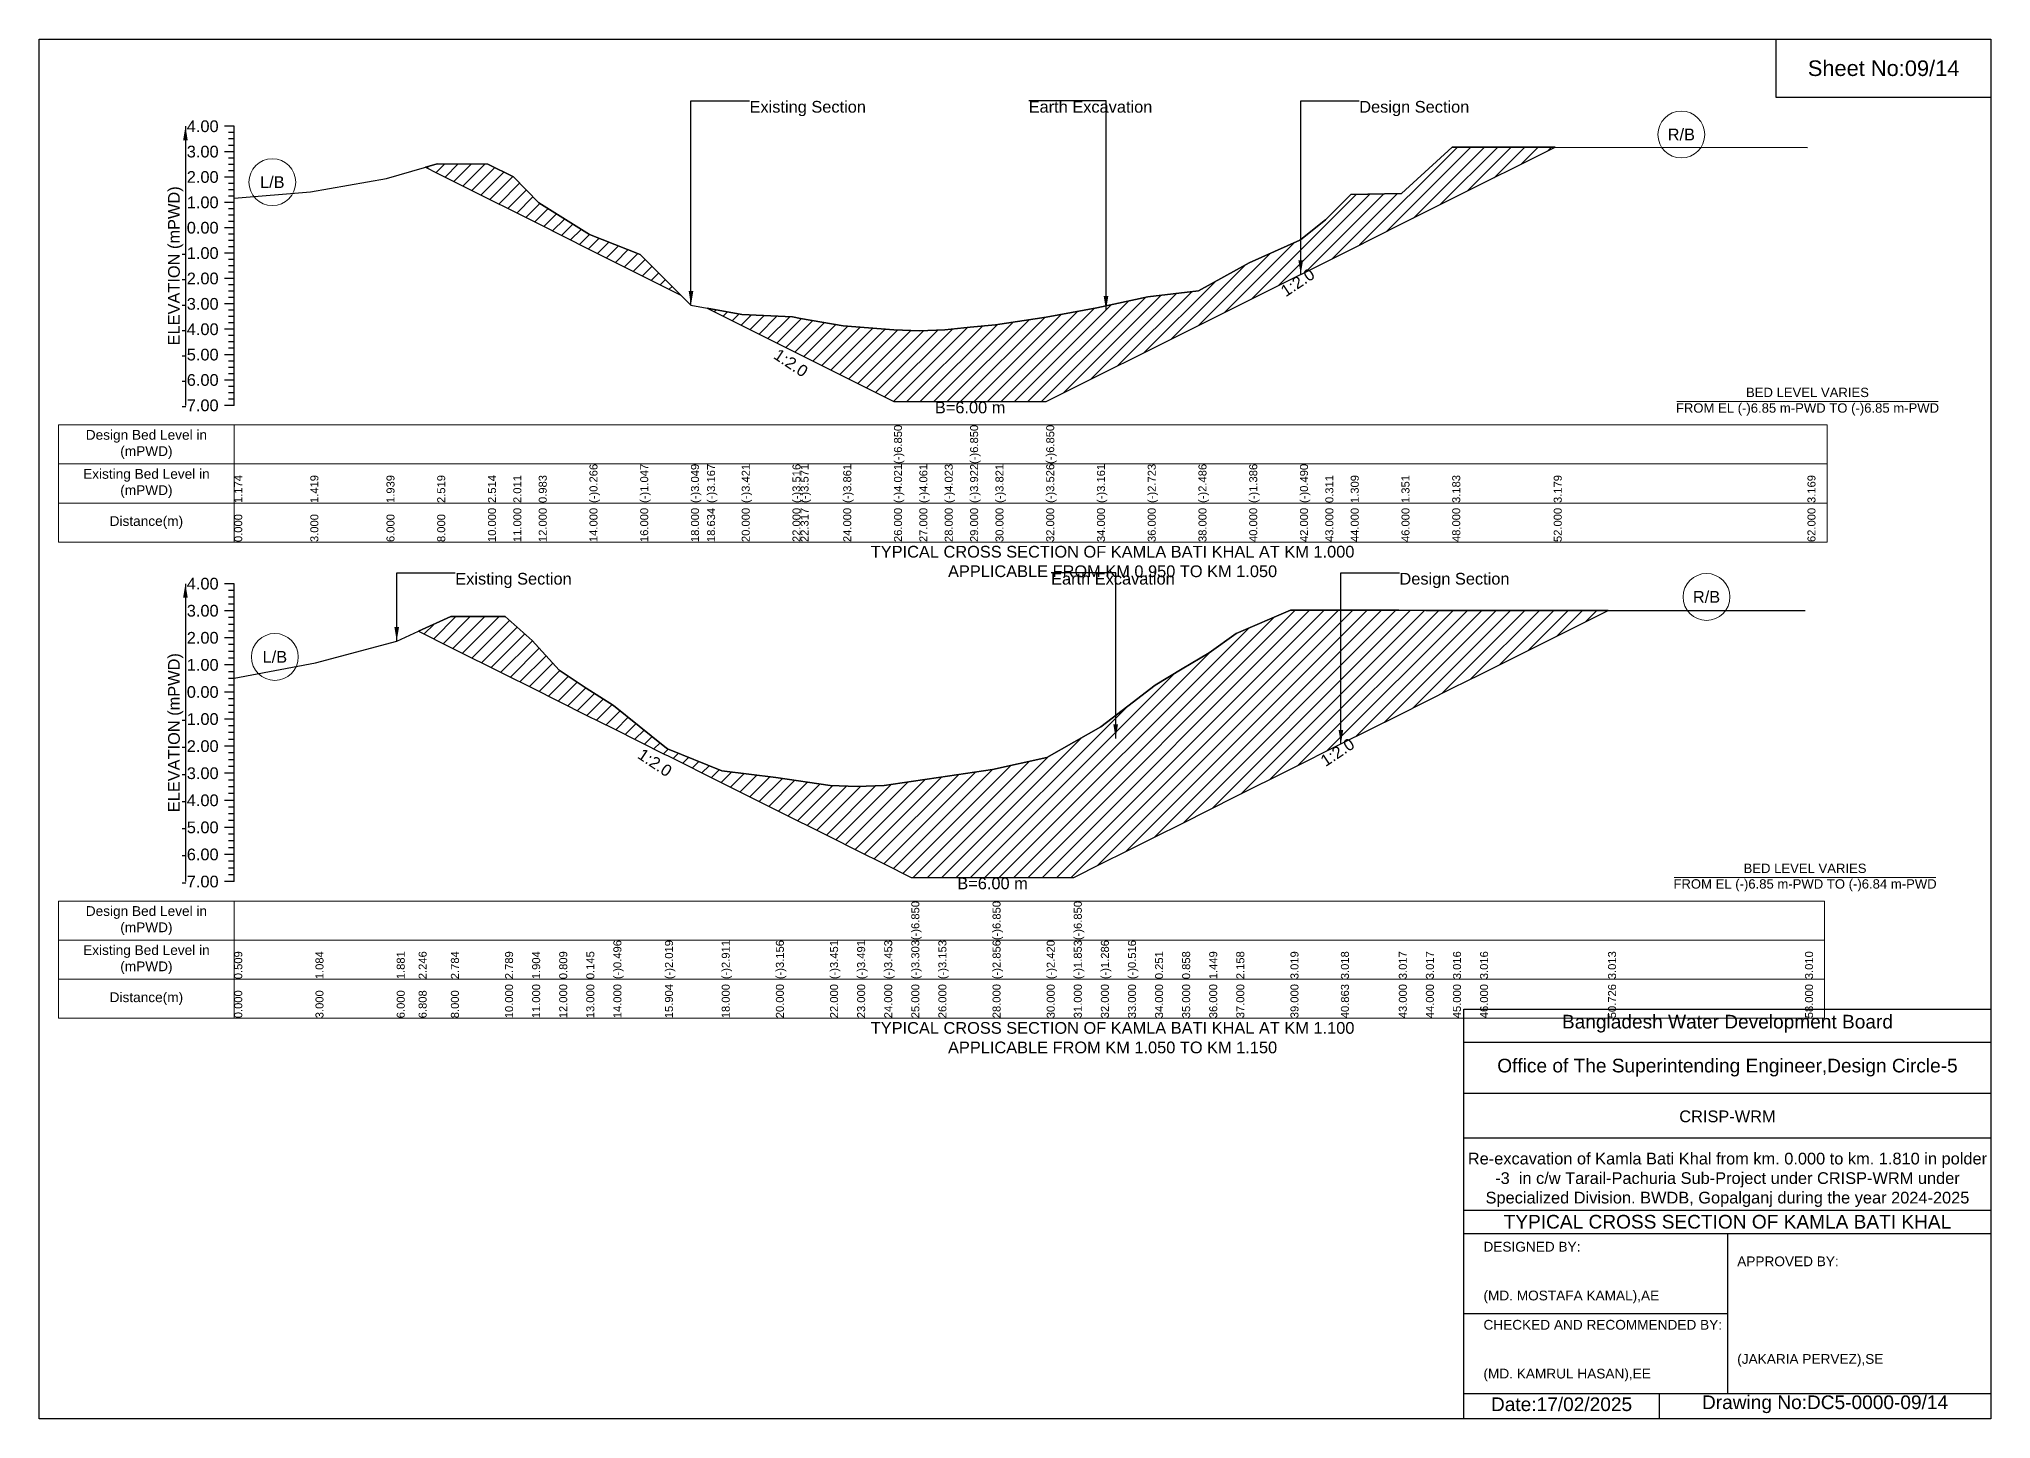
# Model space of a CAD drawing. Header units: inches. Extents: x 91000 to 238000, y -5656 to 51.
# Drawn here: x 180000 to 188000, y -5656 to 0 of the extents above; entities that cross this region are included whole.
import ezdxf

# ---------------------------------------------------------------- set-up
doc = ezdxf.new("R2010")
doc.units = ezdxf.units.IN
doc.header["$LTSCALE"] = 7
doc.header["$MEASUREMENT"] = 0
for name, color, linetype, lineweight in [('Cross section Data Border', 7, 'Continuous', 9), ('Cross Section Labels', 7, 'Continuous', 9), ('Existing_Bed_Level for Xsection', 7, 'Continuous', 25)]:
    doc.layers.add(name, color=color, linetype=linetype, lineweight=lineweight)
doc.styles.get("Standard").update_dxf_attribs({"font": 'arial.ttf'})
doc.dimstyles.get("Standard").update_dxf_attribs({"dimtxt": 0.18, "dimasz": 0.18, "dimexe": 0.18, "dimexo": 0.0625, "dimgap": 0.09, "dimtad": 0, "dimtih": 1, "dimtoh": 1, "dimdec": 4, "dimzin": 0, "dimdsep": 46, "dimtxsty": 'Standard', "dimcen": 0.09, "dimadec": 0, "dimazin": 0, "dimtfac": 1, "dimtdec": 4, "dimtofl": 0, "dimtmove": 0, "dimatfit": 3, "dimfxl": 1, "dimtolj": 1, "dimtzin": 0, "dimarcsym": 0})

msp = doc.modelspace()

# ---------------------------------------------------------------- hatches: boundary and pattern name
at = {"layer": 'Existing_Bed_Level for Xsection'}
h = msp.add_hatch(dxfattribs=at)
h.set_pattern_fill('ANSI31', color=256, scale=312, style=0)
h.paths.add_polyline_path([(182737.9, -1103), (182880, -1174.1), (183088, -1278.1), (183121, -1294.5), (183296, -1382.1), (183504, -1486.1), (183608, -1486.1), (183712, -1486.1), (183816, -1486.1), (183920, -1486.1), (184128, -1486.1), (184336, -1382.1), (184544, -1278.1), (184752, -1174.1), (184960, -1070.1), (185168, -966.1), (185171, -964.6), (185272, -914.1), (185376, -862.1), (185584, -758.1), (185792, -654.1), (186208, -446.1), (186214, -443), (186208, -443), (185792, -442.6), (185584, -633.2), (185376, -637.5), (185272, -741.3), (185171, -822.2), (185168, -824.6), (184960, -917.8), (184752, -1032.2), (184544, -1056.8), (184336, -1102.4), (184128, -1140.4), (183920, -1171), (183816, -1181.5), (183712, -1192), (183608, -1196), (183504, -1191.8), (183296, -1175.2), (183121, -1145), (183088, -1139.3), (182880, -1129.4)])
h = msp.add_hatch(dxfattribs=at)
h.set_pattern_fill('ANSI31', color=256, scale=312, style=0)
h.paths.add_polyline_path([(181583.4, -525.8), (181632, -550.1), (181840, -654.1), (181944, -706.1), (182048, -758.1), (182256, -862.1), (182464, -966.1), (182630.7, -1049.4), (182464, -882.5), (182256, -801.3), (182048, -671.4), (181944, -564.5), (181840, -512.2), (181632, -511.7)])
h = msp.add_hatch(dxfattribs=at)
h.set_pattern_fill('ANSI31', color=256, scale=333, style=0)
h.paths.add_polyline_path([(181555.7, -2427.2), (181688, -2493.3), (181910, -2604.3), (182021, -2659.8), (182132, -2715.3), (182243, -2770.8), (182354, -2826.3), (182565.4, -2932), (182576, -2937.3), (182798, -3048.3), (183020, -3159.3), (183242, -3270.3), (183353, -3325.8), (183464, -3381.3), (183575, -3436.8), (183686, -3436.8), (183908, -3436.8), (184130, -3436.8), (184241, -3436.8), (184352, -3381.3), (184463, -3325.8), (184574, -3270.3), (184685, -3214.8), (184796, -3159.3), (184907, -3103.8), (185129, -2992.8), (185335.8, -2889.4), (185573, -2770.8), (185684, -2715.3), (185795, -2659.8), (185906, -2604.3), (186430.6, -2342), (185906, -2341.8), (185795, -2341.7), (185684, -2341.7), (185573, -2341.6), (185335.8, -2341.5), (185129, -2341.4), (184907, -2437), (184796, -2515.7), (184685, -2581.3), (184574, -2648.6), (184463, -2733.8), (184352, -2819.2), (184241, -2882.2), (184130, -2945.1), (183908, -2993.5), (183686, -3026.5), (183575, -3043.1), (183464, -3059.8), (183353, -3064), (183242, -3059.6), (183020, -3026.8), (182798, -2999.6), (182576, -2909.2), (182565.4, -2900.6), (182354, -2731.6), (182243, -2660.4), (182132, -2586.7), (182021, -2465.2), (181910, -2366.9), (181688, -2367.5)])

# ---------------------------------------------------------------- linework, layer by layer
for points in [[(180000, 0), (188000, 0), (188000, -5656), (180000, -5656)], [(187120, 0), (188000, 0), (188000, -240), (187120, -240)]]:
    msp.add_lwpolyline(points, close=True)
for points in [[(185840, -5656), (185840, -3976), (188000, -3976)], [(185840, -4112), (188000, -4112)], [(185840, -4320), (188000, -4320)], [(185840, -4504), (188000, -4504)], [(185840, -4800), (188000, -4800)], [(185840, -4896), (188000, -4896)], [(186920, -4896), (186920, -5552)], [(185840, -5224), (186920, -5224)], [(185840, -5552), (188000, -5552)], [(186640, -5552), (186640, -5656)]]:
    msp.add_lwpolyline(points)
at = {"layer": 'Cross section Data Border'}
for points in [[(180080, -1581.7), (187328, -1581.7), (187328, -2061.7), (180080, -2061.7)], [(180080, -3533.5), (187318, -3533.5), (187318, -4013.5), (180080, -4013.5)]]:
    msp.add_lwpolyline(points, close=True, dxfattribs=at)
for points in [[(180800, -1581.7), (180800, -2061.7)], [(180080, -1741.7), (187328, -1741.7)], [(180080, -1901.7), (187328, -1901.7)], [(180800, -3533.5), (180800, -4013.5)], [(180080, -3693.5), (187318, -3693.5)], [(180080, -3853.5), (187318, -3853.5)]]:
    msp.add_lwpolyline(points, dxfattribs=at)
at = {"layer": 'Cross Section Labels'}
for points in [[(186712.2, -1486.1), (187783.8, -1486.1)], [(186702.2, -3436.8), (187773.8, -3436.8)]]:
    msp.add_lwpolyline(points, dxfattribs=at)
for centre in [(186731, -391.6), (180956, -586.8), (186834.3, -2286.7), (180966.5, -2532.6)]:
    msp.add_circle(centre, 96, dxfattribs=at)
at = {"layer": 'Existing_Bed_Level for Xsection'}
for points in [[(180800, -357.7), (180760, -357.7)], [(180800, -383.7), (180776, -383.7)], [(180800, -1501.7), (180800, -1397.7), (180800, -1293.7), (180800, -1189.7), (180800, -1085.7), (180800, -981.7), (180800, -877.7), (180800, -773.7), (180800, -669.7), (180800, -565.7), (180800, -461.7), (180800, -357.7)], [(180800, -461.7), (180760, -461.7)], [(180800, -409.7), (180776, -409.7)], [(180800, -435.7), (180776, -435.7)], [(180800, -651.6), (181112, -626.1), (181424, -572), (181632, -511.7), (181840, -512.2), (181944, -564.5), (182048, -671.4), (182256, -801.3), (182464, -882.5), (182672, -1090.8), (182737.9, -1103), (182880, -1129.4), (183088, -1139.3), (183121, -1145), (183296, -1175.2), (183504, -1191.8), (183504, -1191.8), (183608, -1196), (183712, -1192), (183816, -1181.5), (183816, -1181.5), (183920, -1171), (184128, -1140.4), (184128, -1140.4), (184336, -1102.4), (184544, -1056.8), (184752, -1032.2), (184960, -917.8), (185168, -824.6), (185171, -822.2), (185272, -741.3), (185376, -637.5), (185584, -633.2), (185792, -442.6), (186208, -443), (186214, -443), (187248, -444.1)], [(180800, -487.7), (180776, -487.7)], [(180800, -513.7), (180776, -513.7)], [(180800, -539.7), (180776, -539.7)], [(180800, -565.7), (180760, -565.7)], [(180800, -591.7), (180776, -591.7)], [(180800, -617.7), (180776, -617.7)], [(180800, -669.7), (180760, -669.7)], [(180800, -643.7), (180776, -643.7)], [(180800, -695.7), (180776, -695.7)], [(180800, -773.7), (180760, -773.7)], [(180800, -721.7), (180776, -721.7)], [(180800, -747.7), (180776, -747.7)], [(180800, -799.7), (180776, -799.7)], [(180800, -877.7), (180760, -877.7)], [(180800, -825.7), (180776, -825.7)], [(180800, -851.7), (180776, -851.7)], [(180800, -903.7), (180776, -903.7)], [(180800, -929.7), (180776, -929.7)], [(180800, -955.7), (180776, -955.7)], [(180800, -981.7), (180760, -981.7)], [(180800, -1007.7), (180776, -1007.7)], [(180800, -1033.7), (180776, -1033.7)], [(180800, -1085.7), (180760, -1085.7)], [(180800, -1059.7), (180776, -1059.7)], [(180800, -1111.7), (180776, -1111.7)], [(180800, -1189.7), (180760, -1189.7)], [(180800, -1137.7), (180776, -1137.7)], [(180800, -1163.7), (180776, -1163.7)], [(180800, -1215.7), (180776, -1215.7)], [(180800, -1241.7), (180776, -1241.7)], [(180800, -1267.7), (180776, -1267.7)], [(180800, -1293.7), (180760, -1293.7)], [(180800, -1319.7), (180776, -1319.7)], [(180800, -1345.7), (180776, -1345.7)], [(180800, -1397.7), (180760, -1397.7)], [(180800, -1371.7), (180776, -1371.7)], [(180800, -1423.7), (180776, -1423.7)], [(180800, -1501.7), (180760, -1501.7)], [(180800, -1449.7), (180776, -1449.7)], [(180800, -1475.7), (180776, -1475.7)], [(180800, -2232.5), (180760, -2232.5)], [(180800, -3453.5), (180800, -3342.5), (180800, -3231.5), (180800, -3120.5), (180800, -3009.5), (180800, -2898.5), (180800, -2787.5), (180800, -2676.5), (180800, -2565.5), (180800, -2454.5), (180800, -2343.5), (180800, -2232.5)], [(180800, -2260.2), (180776, -2260.2)], [(180800, -2288), (180776, -2288)], [(180800, -2315.7), (180776, -2315.7)], [(180800, -2343.5), (180760, -2343.5)], [(180800, -2371.2), (180776, -2371.2)], [(180800, -2399), (180776, -2399)], [(180800, -2620), (181133, -2556.2), (181466, -2467.7), (181555.7, -2427.2), (181688, -2367.5), (181910, -2366.9), (182021, -2465.2), (182132, -2586.7), (182243, -2660.4), (182354, -2731.6), (182565.4, -2900.6), (182576, -2909.2), (182798, -2999.6), (183020, -3026.8), (183242, -3059.6), (183353, -3064), (183464, -3059.8), (183575, -3043.1), (183575, -3043.1), (183686, -3026.5), (183908, -2993.5), (183908, -2993.5), (184130, -2945.1), (184241, -2882.2), (184241, -2882.2), (184352, -2819.2), (184463, -2733.8), (184574, -2648.6), (184685, -2581.3), (184796, -2515.7), (184907, -2437), (185129, -2341.4), (185335.8, -2341.5), (185573, -2341.6), (185684, -2341.7), (185795, -2341.7), (185906, -2341.8), (186430.6, -2342), (187238, -2342.4)], [(180800, -2454.5), (180760, -2454.5)], [(180800, -2426.7), (180776, -2426.7)], [(180800, -2482.2), (180776, -2482.2)], [(180800, -2510), (180776, -2510)], [(180800, -2537.7), (180776, -2537.7)], [(180800, -2565.5), (180760, -2565.5)], [(180800, -2593.2), (180776, -2593.2)], [(180800, -2621), (180776, -2621)], [(180800, -2676.5), (180760, -2676.5)], [(180800, -2648.7), (180776, -2648.7)], [(180800, -2704.2), (180776, -2704.2)], [(180800, -2787.5), (180760, -2787.5)], [(180800, -2732), (180776, -2732)], [(180800, -2759.7), (180776, -2759.7)], [(180800, -2815.2), (180776, -2815.2)], [(180800, -2843), (180776, -2843)], [(180800, -2870.7), (180776, -2870.7)], [(180800, -2898.5), (180760, -2898.5)], [(180800, -2926.2), (180776, -2926.2)], [(180800, -2954), (180776, -2954)], [(180800, -3009.5), (180760, -3009.5)], [(180800, -2981.7), (180776, -2981.7)], [(180800, -3037.2), (180776, -3037.2)], [(180800, -3065), (180776, -3065)], [(180800, -3092.7), (180776, -3092.7)], [(180800, -3120.5), (180760, -3120.5)], [(180800, -3148.2), (180776, -3148.2)], [(180800, -3176), (180776, -3176)], [(180800, -3231.5), (180760, -3231.5)], [(180800, -3203.7), (180776, -3203.7)], [(180800, -3259.2), (180776, -3259.2)], [(180800, -3342.5), (180760, -3342.5)], [(180800, -3287), (180776, -3287)], [(180800, -3314.7), (180776, -3314.7)], [(180800, -3370.2), (180776, -3370.2)], [(180800, -3398), (180776, -3398)], [(180800, -3425.7), (180776, -3425.7)], [(180800, -3453.5), (180760, -3453.5)]]:
    msp.add_lwpolyline(points, dxfattribs=at)
for points in [[(182737.9, -1103), (182880, -1174.1), (183088, -1278.1), (183121, -1294.5), (183296, -1382.1), (183504, -1486.1), (183504, -1486.1), (183608, -1486.1), (183712, -1486.1), (183816, -1486.1), (183816, -1486.1), (183920, -1486.1), (184128, -1486.1), (184128, -1486.1), (184336, -1382.1), (184544, -1278.1), (184752, -1174.1), (184960, -1070.1), (185168, -966.1), (185171, -964.6), (185272, -914.1), (185376, -862.1), (185584, -758.1), (185792, -654.1), (186208, -446.1), (186214, -443), (186208, -443), (185792, -442.6), (185584, -633.2), (185376, -637.5), (185272, -741.3), (185171, -822.2), (185168, -824.6), (184960, -917.8), (184752, -1032.2), (184544, -1056.8), (184336, -1102.4), (184128, -1140.4), (184128, -1140.4), (183920, -1171), (183816, -1181.5), (183816, -1181.5), (183712, -1192), (183608, -1196), (183504, -1191.8), (183504, -1191.8), (183296, -1175.2), (183121, -1145), (183088, -1139.3), (182880, -1129.4)], [(181583.4, -525.8), (181632, -550.1), (181840, -654.1), (181944, -706.1), (182048, -758.1), (182256, -862.1), (182464, -966.1), (182630.7, -1049.4), (182464, -882.5), (182256, -801.3), (182048, -671.4), (181944, -564.5), (181840, -512.2), (181632, -511.7)], [(181555.7, -2427.2), (181555.7, -2427.2), (181688, -2493.3), (181910, -2604.3), (182021, -2659.8), (182132, -2715.3), (182243, -2770.8), (182354, -2826.3), (182565.4, -2932), (182576, -2937.3), (182798, -3048.3), (183020, -3159.3), (183242, -3270.3), (183353, -3325.8), (183464, -3381.3), (183575, -3436.8), (183575, -3436.8), (183686, -3436.8), (183908, -3436.8), (183908, -3436.8), (184130, -3436.8), (184241, -3436.8), (184241, -3436.8), (184352, -3381.3), (184463, -3325.8), (184574, -3270.3), (184685, -3214.8), (184796, -3159.3), (184907, -3103.8), (185129, -2992.8), (185335.8, -2889.4), (185573, -2770.8), (185684, -2715.3), (185795, -2659.8), (185906, -2604.3), (186430.6, -2342), (185906, -2341.8), (185795, -2341.7), (185684, -2341.7), (185573, -2341.6), (185335.8, -2341.5), (185129, -2341.4), (184907, -2437), (184796, -2515.7), (184685, -2581.3), (184574, -2648.6), (184463, -2733.8), (184352, -2819.2), (184241, -2882.2), (184241, -2882.2), (184130, -2945.1), (183908, -2993.5), (183908, -2993.5), (183686, -3026.5), (183575, -3043.1), (183575, -3043.1), (183464, -3059.8), (183353, -3064), (183242, -3059.6), (183020, -3026.8), (182798, -2999.6), (182576, -2909.2), (182565.4, -2900.6), (182354, -2731.6), (182243, -2660.4), (182132, -2586.7), (182021, -2465.2), (181910, -2366.9), (181688, -2367.5), (181555.7, -2427.2)]]:
    msp.add_lwpolyline(points, close=True, dxfattribs=at)

# ---------------------------------------------------------------- texts
at = {"attachment_point": 5}
for s, insert, char_height in [('Sheet No:09/14', (187560, -120), 64), ('Bangladesh Water Development Board', (186920, -4036), 56), ('Office of The Superintending Engineer,Design Circle-5', (186920, -4216), 56)]:
    msp.add_mtext(s, dxfattribs=dict(at, insert=insert, char_height=char_height))
for s, insert, char_height, width, attachment_point in [('CRISP-WRM', (186920, -4416), 48, 2240, 5), ('Re-excavation of Kamla Bati Khal from km. 0.000 to km. 1.810 in polder -3  in c/w Tarail-Pachuria Sub-Project under CRISP-WRM under Specialized Division. BWDB, Gopalganj during the year 2024-2025', (186920, -4676), 48, 2160, 5), ('TYPICAL CROSS SECTION OF KAMLA BATI KHAL', (186920, -4848), 56, 2240, 5), ('DESIGNED BY:^J^J^J(MD. MOSTAFA KAMAL),AE', (185920, -5056), 40, 1120, 4), ('APPROVED BY:^J^J^J^J^J^J(JAKARIA PERVEZ),SE', (186960, -5216), 40, 1120, 4), ('CHECKED AND RECOMMENDED BY:^J^J^J(MD. KAMRUL HASAN),EE', (185920, -5376), 40, 1120, 4), ('Date:17/02/2025', (186240, -5596), 56, 1120, 5), ('Drawing No:DC5-0000-09/14', (187320, -5596), 56, 1760, 5)]:
    msp.add_mtext(s, dxfattribs=dict(insert=insert, char_height=char_height, width=width, attachment_point=attachment_point))
at = {"layer": 'Cross section Data Border', "char_height": 40, "width": 640, "attachment_point": 5}
for s, insert in [('Design Bed Level in (mPWD)', (180440, -1661.7)), ('Existing Bed Level in (mPWD)', (180440, -1821.7)), ('Distance(m)', (180440, -1981.7)), ('Design Bed Level in (mPWD)', (180440, -3613.5)), ('Existing Bed Level in (mPWD)', (180440, -3773.5)), ('Distance(m)', (180440, -3933.5))]:
    msp.add_mtext(s, dxfattribs=dict(at, insert=insert))
at = {"layer": 'Cross Section Labels'}
for s, insert, char_height, attachment_point in [('Existing Section', (182912, -253.7), 48, 1), ('Earth Excavation', (184056, -253.7), 48, 1), ('Design Section', (185411, -253.7), 48, 1), ('R/B', (186731, -391.6), 48, 5), ('L/B', (180956, -586.8), 48, 5), ('BED LEVEL VARIES ^JFROM EL (-)6.85 m-PWD TO (-)6.85 m-PWD', (187248, -1486.1), 38.4, 5), ('B=6.00 m', (183816, -1486.1), 48, 2), ('TYPICAL CROSS SECTION OF KAMLA BATI KHAL AT KM 1.000^JAPPLICABLE FROM KM 0.950 TO KM 1.050', (184400, -2141.7), 48, 5), ('Existing Section', (181706, -2188.1), 48, 1), ('Earth Excavation', (184148, -2188.1), 48, 1), ('Design Section', (185575.8, -2188.1), 48, 1), ('R/B', (186834.3, -2286.7), 48, 5), ('L/B', (180966.5, -2532.6), 48, 5), ('B=6.00 m', (183908, -3436.8), 48, 2), ('BED LEVEL VARIES ^JFROM EL (-)6.85 m-PWD TO (-)6.84 m-PWD', (187238, -3436.8), 38.4, 5), ('TYPICAL CROSS SECTION OF KAMLA BATI KHAL AT KM 1.100^JAPPLICABLE FROM KM 1.050 TO KM 1.150', (184400, -4093.5), 48, 5)]:
    msp.add_mtext(s, dxfattribs=dict(at, insert=insert, char_height=char_height, attachment_point=attachment_point))
at = {"layer": 'Cross Section Labels', "char_height": 48, "attachment_point": 2}
for insert, rotation in [((185145, -977.6), 33.69007), ((183095, -1307.5), 326.30993), ((185308.1, -2903.3), 33.69007), ((182537.6, -2945.9), 326.30993)]:
    msp.add_mtext('1:2.0', dxfattribs=dict(at, insert=insert, rotation=rotation))
at = {"layer": 'Existing_Bed_Level for Xsection', "char_height": 48, "attachment_point": 6}
for s, insert in [('4.00', (180736, -357.7)), ('3.00', (180736, -461.7)), ('2.00', (180736, -565.7)), ('1.00', (180736, -669.7)), ('0.00', (180736, -773.7)), ('-1.00', (180736, -877.7)), ('-2.00', (180736, -981.7)), ('-3.00', (180736, -1085.7)), ('-4.00', (180736, -1189.7)), ('-5.00', (180736, -1293.7)), ('-6.00', (180736, -1397.7)), ('-7.00', (180736, -1501.7)), ('4.00', (180736, -2232.5)), ('3.00', (180736, -2343.5)), ('2.00', (180736, -2454.5)), ('1.00', (180736, -2565.5)), ('0.00', (180736, -2676.5)), ('-1.00', (180736, -2787.5)), ('-2.00', (180736, -2898.5)), ('-3.00', (180736, -3009.5)), ('-4.00', (180736, -3120.5)), ('-5.00', (180736, -3231.5)), ('-6.00', (180736, -3342.5)), ('-7.00', (180736, -3453.5))]:
    msp.add_mtext(s, dxfattribs=dict(at, insert=insert))
at = {"layer": 'Existing_Bed_Level for Xsection', "rotation": 90}
for s, insert, char_height, attachment_point in [('ELEVATION (mPWD)', (180560, -929.7), 48, 5), ('(-)6.850', (183504, -1741.7), 32.8, 1), ('(-)6.850', (183816, -1741.7), 32.8, 1), ('(-)6.850', (184128, -1741.7), 32.8, 1), ('(-)0.266', (182256, -1901.7), 32.8, 1), ('(-)1.047', (182464, -1901.7), 32.8, 1), ('(-)3.049', (182672, -1901.7), 32.8, 1), ('(-)3.167', (182737.9, -1901.7), 32.8, 1), ('(-)3.421', (182880, -1901.7), 32.8, 1), ('(-)3.516', (183088, -1901.7), 32.8, 1), ('(-)3.571', (183121, -1901.7), 32.8, 1), ('(-)3.861', (183296, -1901.7), 32.8, 1), ('(-)4.021', (183504, -1901.7), 32.8, 1), ('(-)4.061', (183608, -1901.7), 32.8, 1), ('(-)4.023', (183712, -1901.7), 32.8, 1), ('(-)3.922', (183816, -1901.7), 32.8, 1), ('(-)3.821', (183920, -1901.7), 32.8, 1), ('(-)3.526', (184128, -1901.7), 32.8, 1), ('(-)3.161', (184336, -1901.7), 32.8, 1), ('(-)2.723', (184544, -1901.7), 32.8, 1), ('(-)2.486', (184752, -1901.7), 32.8, 1), ('(-)1.386', (184960, -1901.7), 32.8, 1), ('(-)0.490', (185168, -1901.7), 32.8, 1), ('1.174', (180800, -1901.7), 32.8, 1), ('1.419', (181112, -1901.7), 32.8, 1), ('1.939', (181424, -1901.7), 32.8, 1), ('2.519', (181632, -1901.7), 32.8, 1), ('2.514', (181840, -1901.7), 32.8, 1), ('2.011', (181944, -1901.7), 32.8, 1), ('0.983', (182048, -1901.7), 32.8, 1), ('0.311', (185272, -1901.7), 32.8, 1), ('1.309', (185376, -1901.7), 32.8, 1), ('1.351', (185584, -1901.7), 32.8, 1), ('3.183', (185792, -1901.7), 32.8, 1), ('3.179', (186208, -1901.7), 32.8, 1), ('3.169', (187248, -1901.7), 32.8, 1), ('0.000', (180800, -2061.7), 32.8, 1), ('3.000', (181112, -2061.7), 32.8, 1), ('6.000', (181424, -2061.7), 32.8, 1), ('8.000', (181632, -2061.7), 32.8, 1), ('10.000', (181840, -2061.7), 32.8, 1), ('11.000', (181944, -2061.7), 32.8, 1), ('12.000', (182048, -2061.7), 32.8, 1), ('14.000', (182256, -2061.7), 32.8, 1), ('16.000', (182464, -2061.7), 32.8, 1), ('18.000', (182672, -2061.7), 32.8, 1), ('18.634', (182737.9, -2061.7), 32.8, 1), ('20.000', (182880, -2061.7), 32.8, 1), ('22.000', (183088, -2061.7), 32.8, 1), ('22.317', (183121, -2061.7), 32.8, 1), ('24.000', (183296, -2061.7), 32.8, 1), ('26.000', (183504, -2061.7), 32.8, 1), ('27.000', (183608, -2061.7), 32.8, 1), ('28.000', (183712, -2061.7), 32.8, 1), ('29.000', (183816, -2061.7), 32.8, 1), ('30.000', (183920, -2061.7), 32.8, 1), ('32.000', (184128, -2061.7), 32.8, 1), ('34.000', (184336, -2061.7), 32.8, 1), ('36.000', (184544, -2061.7), 32.8, 1), ('38.000', (184752, -2061.7), 32.8, 1), ('40.000', (184960, -2061.7), 32.8, 1), ('42.000', (185168, -2061.7), 32.8, 1), ('43.000', (185272, -2061.7), 32.8, 1), ('44.000', (185376, -2061.7), 32.8, 1), ('46.000', (185584, -2061.7), 32.8, 1), ('48.000', (185792, -2061.7), 32.8, 1), ('52.000', (186208, -2061.7), 32.8, 1), ('62.000', (187248, -2061.7), 32.8, 1), ('ELEVATION (mPWD)', (180560, -2843), 48, 5), ('(-)6.850', (183575, -3693.5), 32.8, 1), ('(-)6.850', (183908, -3693.5), 32.8, 1), ('(-)6.850', (184241, -3693.5), 32.8, 1), ('0.509', (180800, -3853.5), 32.8, 1), ('1.084', (181133, -3853.5), 32.8, 1), ('1.881', (181466, -3853.5), 32.8, 1), ('2.246', (181555.7, -3853.5), 32.8, 1), ('2.784', (181688, -3853.5), 32.8, 1), ('2.789', (181910, -3853.5), 32.8, 1), ('1.904', (182021, -3853.5), 32.8, 1), ('0.809', (182132, -3853.5), 32.8, 1), ('0.145', (182243, -3853.5), 32.8, 1), ('(-)0.496', (182354, -3853.5), 32.8, 1), ('(-)2.019', (182565.4, -3853.5), 32.8, 1), ('(-)2.911', (182798, -3853.5), 32.8, 1), ('(-)3.156', (183020, -3853.5), 32.8, 1), ('(-)3.451', (183242, -3853.5), 32.8, 1), ('(-)3.491', (183353, -3853.5), 32.8, 1), ('(-)3.453', (183464, -3853.5), 32.8, 1), ('(-)3.303', (183575, -3853.5), 32.8, 1), ('(-)3.153', (183686, -3853.5), 32.8, 1), ('(-)2.856', (183908, -3853.5), 32.8, 1), ('(-)2.420', (184130, -3853.5), 32.8, 1), ('(-)1.853', (184241, -3853.5), 32.8, 1), ('(-)1.286', (184352, -3853.5), 32.8, 1), ('(-)0.516', (184463, -3853.5), 32.8, 1), ('0.251', (184574, -3853.5), 32.8, 1), ('0.858', (184685, -3853.5), 32.8, 1), ('1.449', (184796, -3853.5), 32.8, 1), ('2.158', (184907, -3853.5), 32.8, 1), ('3.019', (185129, -3853.5), 32.8, 1), ('3.018', (185335.8, -3853.5), 32.8, 1), ('3.017', (185573, -3853.5), 32.8, 1), ('3.017', (185684, -3853.5), 32.8, 1), ('3.016', (185795, -3853.5), 32.8, 1), ('3.016', (185906, -3853.5), 32.8, 1), ('3.013', (186430.6, -3853.5), 32.8, 1), ('3.010', (187238, -3853.5), 32.8, 1), ('0.000', (180800, -4013.5), 32.8, 1), ('3.000', (181133, -4013.5), 32.8, 1), ('6.000', (181466, -4013.5), 32.8, 1), ('6.808', (181555.7, -4013.5), 32.8, 1), ('8.000', (181688, -4013.5), 32.8, 1), ('10.000', (181910, -4013.5), 32.8, 1), ('11.000', (182021, -4013.5), 32.8, 1), ('12.000', (182132, -4013.5), 32.8, 1), ('13.000', (182243, -4013.5), 32.8, 1), ('14.000', (182354, -4013.5), 32.8, 1), ('15.904', (182565.4, -4013.5), 32.8, 1), ('18.000', (182798, -4013.5), 32.8, 1), ('20.000', (183020, -4013.5), 32.8, 1), ('22.000', (183242, -4013.5), 32.8, 1), ('23.000', (183353, -4013.5), 32.8, 1), ('24.000', (183464, -4013.5), 32.8, 1), ('25.000', (183575, -4013.5), 32.8, 1), ('26.000', (183686, -4013.5), 32.8, 1), ('28.000', (183908, -4013.5), 32.8, 1), ('30.000', (184130, -4013.5), 32.8, 1), ('31.000', (184241, -4013.5), 32.8, 1), ('32.000', (184352, -4013.5), 32.8, 1), ('33.000', (184463, -4013.5), 32.8, 1), ('34.000', (184574, -4013.5), 32.8, 1), ('35.000', (184685, -4013.5), 32.8, 1), ('36.000', (184796, -4013.5), 32.8, 1), ('37.000', (184907, -4013.5), 32.8, 1), ('39.000', (185129, -4013.5), 32.8, 1), ('40.863', (185335.8, -4013.5), 32.8, 1), ('43.000', (185573, -4013.5), 32.8, 1), ('44.000', (185684, -4013.5), 32.8, 1), ('45.000', (185795, -4013.5), 32.8, 1), ('46.000', (185906, -4013.5), 32.8, 1), ('50.726', (186430.6, -4013.5), 32.8, 1), ('58.000', (187238, -4013.5), 32.8, 1)]:
    msp.add_mtext(s, dxfattribs=dict(at, insert=insert, char_height=char_height, attachment_point=attachment_point))

# ---------------------------------------------------------------- leaders
at = {"layer": 'Cross Section Labels', "annotation_type": 0, "has_hookline": 1}
for points, hookline_direction, text_width in [([(182672, -1090.8), (182672, -253.7), (182911.9, -253.7)], 0, 467.2), ([(184373, -1111.4), (184373, -253.7), (184056.1, -253.7)], 1, 497), ([(185171, -964.6), (185171, -253.7), (185410.9, -253.7)], 0, 441.2), ([(181466, -2467.7), (181466, -2188.1), (181705.9, -2188.1)], 0, 467.2), ([(184412.6, -2866.6), (184412.6, -2188.1), (184148.1, -2188.1)], 1, 497), ([(185335.8, -2889.4), (185335.8, -2188.1), (185575.7, -2188.1)], 0, 441.2)]:
    msp.add_leader(points, dimstyle='Standard', override={"dimasz": 57.6}, dxfattribs=dict(at, hookline_direction=hookline_direction, text_width=text_width))
at = {"layer": 'Existing_Bed_Level for Xsection'}
for points in [[(180600, -357.7), (180600, -1501.7)], [(180600, -2232.5), (180600, -3453.5)]]:
    msp.add_leader(points, dimstyle='Standard', override={"dimasz": 57.6}, dxfattribs=at)

doc.saveas('drawing.dxf')
